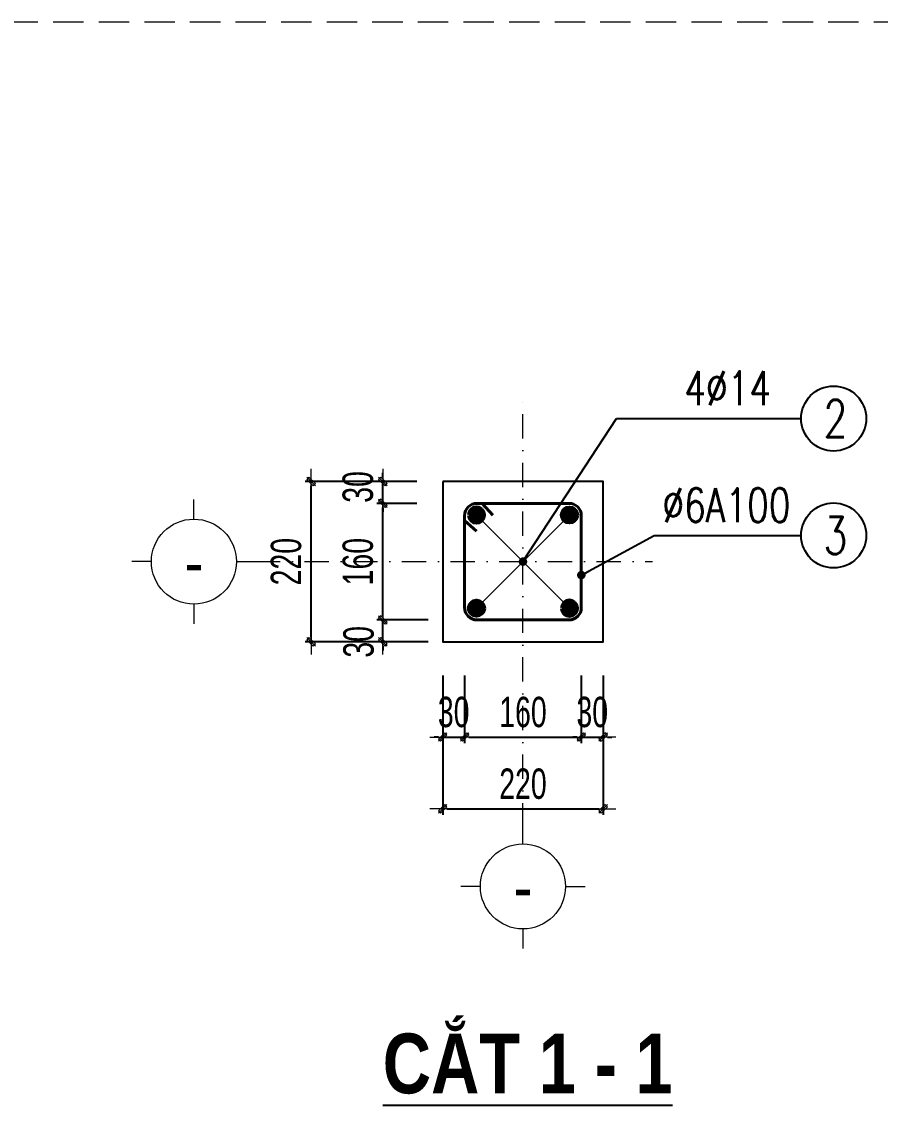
# Model space of a CAD drawing. Header units: millimetres. Extents: x -182770 to 489476, y -561170 to -280028.
# Drawn here: x -35704 to -32173, y -523423 to -518963 of the extents above; entities that cross this region are included whole.
import ezdxf
from ezdxf.enums import TextEntityAlignment as Align

# ---------------------------------------------------------------- set-up
doc = ezdxf.new("R2010")
doc.units = ezdxf.units.MM
doc.header["$MEASUREMENT"] = 0
doc.header["$PDMODE"] = 32
doc.linetypes.add('DASHDOT', pattern=[1, 0.5, -0.25, 0, -0.25])
doc.linetypes.add('HIDDEN', pattern=[0.375, 0.25, -0.125])
doc.layers.get('Defpoints').update_dxf_attribs({"color": 1})
for name, color, linetype, lineweight in [('LC Dim', 8, 'Continuous', 18), ('LC ISO', 153, 'Continuous', 13), ('LC MANH DUT', 35, 'HIDDEN', 5), ('LC Net dam2', 6, 'Continuous', 40), ('LC Net dam3', 1, 'Continuous', 60), ('LC Net manh', 133, 'Continuous', 5), ('LC Net thay', 63, 'Continuous', 25), ('LC Net truc', 79, 'DASHDOT', 13), ('LC Text1', 3, 'Continuous', 20), ('LC Text2', 7, 'Continuous', 25)]:
    doc.layers.add(name, color=color, linetype=linetype, lineweight=lineweight)
doc.styles.add('HOATBIF', font='hoatbif.shx', dxfattribs={"width": 0.7})
doc.styles.add('LC 1', font='VHAVANB.TTF')
doc.styles.add('LC 3', font='vnsimli.shx', dxfattribs={"width": 0.75})
doc.styles.add('LC3', font='VHARIALB.TTF', dxfattribs={"width": 0.8})
doc.dimstyles.new('1-100(1-50)', dxfattribs={"dimscale": 50, "dimtxt": 2.5, "dimasz": 0.35, "dimexe": 0.5, "dimexo": 0, "dimgap": 0.8, "dimtad": 1, "dimdec": 0, "dimzin": 0, "dimdsep": 46, "dimtxsty": 'HOATBIF', "dimblk1": 'DOT', "dimblk2": 'DOT', "dimsah": 1, "dimcen": -1, "dimdle": 1, "dimclrd": 256, "dimclre": 256, "dimclrt": 4, "dimadec": 3, "dimazin": 2, "dimtfac": 0.3333333333333333, "dimtdec": 0, "dimtix": 1, "dimtmove": 2, "dimatfit": 3, "dimldrblk": 'DOT', "dimfxl": 1, "dimtvp": 0.8333333333333334, "dimtolj": 1, "dimtzin": 0, "dimarcsym": 0})

# ---------------------------------------------------------------- blocks, each defined once
blk = doc.blocks.new('theptron1')
at = {"layer": 'LC Net dam3'}
for p, q in [((-0.5, 0), (0.5, 0)), ((-0.3535533905960619, 0.353553390592424), (0.3535533905960619, -0.353553390592424)), ((0.3535533905960619, 0.353553390592424), (-0.3535533905960619, -0.353553390592424)), ((0, 0.5), (0, -0.5))]:
    blk.add_line(p, q, dxfattribs=at)
blk.add_circle((0, 0), 0.4999999999978782, dxfattribs=at)
blk = doc.blocks.new('DOT')
at = {"layer": 'LC Dim'}
blk.add_line((-3, 0), (3, 0), dxfattribs=at)
at = {"layer": 'LC Dim', "color": 4}
blk.add_line((-1, -1), (1, 1), dxfattribs=at)
blk.add_lwpolyline([(0.5, 1), (-1, -0.5), (-0.5, -1), (1, 0.5)], close=True, dxfattribs=at)
blk = doc.blocks.new('*D634')
at = {"layer": 'Defpoints', "color": 0, "ltscale": 2, "transparency": 16777216}
for p in [(-33972.52747383183, -521653.7188469188), (-33882.52747383183, -521653.7188469188), (-33882.52747383183, -521907.2249321207)]:
    blk.add_point(p, dxfattribs=at)
at = {"layer": 'LC Dim', "lineweight": -2, "ltscale": 2, "transparency": 16777216}
for p, q in [((-33972.52747383183, -521653.7188469188), (-33972.52747383183, -521932.2249321207)), ((-33882.52747383183, -521653.7188469188), (-33882.52747383183, -521932.2249321207)), ((-33990.02747383183, -521907.2249321207), (-34007.52747383183, -521907.2249321207)), ((-33972.52747383183, -521907.2249321207), (-33882.52747383183, -521907.2249321207)), ((-33865.02747383183, -521907.2249321207), (-33847.52747383183, -521907.2249321207))]:
    blk.add_line(p, q, dxfattribs=at)
at = {"layer": 'LC Dim', "lineweight": -2, "ltscale": 2, "transparency": 16777216, "xscale": 17.5, "yscale": 17.5, "zscale": 17.5}
blk.add_blockref('DOT', (-33972.52747383183, -521907.2249321207), dxfattribs=at)
at = {"layer": 'LC Dim', "lineweight": -2, "ltscale": 2, "transparency": 16777216, "xscale": 17.5, "yscale": 17.5, "zscale": 17.5, "rotation": 180}
blk.add_blockref('DOT', (-33882.52747383183, -521907.2249321207), dxfattribs=at)
at = {"layer": 'LC Dim', "color": 4, "ltscale": 2, "transparency": 16777216, "insert": (-33927.52747383183, -521804.7249321207), "char_height": 125, "attachment_point": 5, "style": 'HOATBIF'}
blk.add_mtext('\\A1;30', dxfattribs=at)
blk = doc.blocks.new('_Dot')
at = {"color": 0, "linetype": 'ByBlock', "lineweight": -2}
blk.add_line((-0.5, 0), (-1, 0), dxfattribs=at)
at = {"color": 0, "linetype": 'ByBlock', "const_width": 0.5}
blk.add_lwpolyline([(-0.25, 0, 1), (0.25, 0, 1)], format="xyb", close=True, dxfattribs=at)
blk = doc.blocks.new('*D635')
at = {"layer": 'Defpoints', "color": 0, "ltscale": 2, "transparency": 16777216}
for p in [(-33882.52747383183, -521653.7188469188), (-33402.52747383183, -521653.7188469188), (-33402.52747383183, -521907.2249321207)]:
    blk.add_point(p, dxfattribs=at)
at = {"layer": 'LC Dim', "lineweight": -2, "ltscale": 2, "transparency": 16777216}
for p, q in [((-33882.52747383183, -521653.7188469188), (-33882.52747383183, -521932.2249321207)), ((-33402.52747383183, -521653.7188469188), (-33402.52747383183, -521932.2249321207)), ((-33865.02747383183, -521907.2249321207), (-33420.02747383183, -521907.2249321207))]:
    blk.add_line(p, q, dxfattribs=at)
at = {"layer": 'LC Dim', "lineweight": -2, "ltscale": 2, "transparency": 16777216, "xscale": 17.5, "yscale": 17.5, "zscale": 17.5, "rotation": 180}
blk.add_blockref('DOT', (-33882.52747383183, -521907.2249321207), dxfattribs=at)
at = {"layer": 'LC Dim', "lineweight": -2, "ltscale": 2, "transparency": 16777216, "xscale": 17.5, "yscale": 17.5, "zscale": 17.5}
blk.add_blockref('DOT', (-33402.52747383183, -521907.2249321207), dxfattribs=at)
at = {"layer": 'LC Dim', "color": 4, "ltscale": 2, "transparency": 16777216, "insert": (-33642.52747383183, -521804.7249321207), "char_height": 125, "attachment_point": 5, "style": 'HOATBIF'}
blk.add_mtext('\\A1;160', dxfattribs=at)
blk = doc.blocks.new('*D636')
at = {"layer": 'Defpoints', "color": 0, "ltscale": 2, "transparency": 16777216}
for p in [(-33402.52747383183, -521653.7188469188), (-33312.52747383183, -521653.7188469188), (-33312.52747383183, -521907.2249321207)]:
    blk.add_point(p, dxfattribs=at)
at = {"layer": 'LC Dim', "lineweight": -2, "ltscale": 2, "transparency": 16777216}
for p, q in [((-33402.52747383183, -521653.7188469188), (-33402.52747383183, -521932.2249321207)), ((-33312.52747383183, -521653.7188469188), (-33312.52747383183, -521932.2249321207)), ((-33420.02747383183, -521907.2249321207), (-33437.52747383183, -521907.2249321207)), ((-33402.52747383183, -521907.2249321207), (-33312.52747383183, -521907.2249321207)), ((-33295.02747383183, -521907.2249321207), (-33277.52747383183, -521907.2249321207))]:
    blk.add_line(p, q, dxfattribs=at)
at = {"layer": 'LC Dim', "lineweight": -2, "ltscale": 2, "transparency": 16777216, "xscale": 17.5, "yscale": 17.5, "zscale": 17.5}
blk.add_blockref('DOT', (-33402.52747383183, -521907.2249321207), dxfattribs=at)
at = {"layer": 'LC Dim', "lineweight": -2, "ltscale": 2, "transparency": 16777216, "xscale": 17.5, "yscale": 17.5, "zscale": 17.5, "rotation": 180}
blk.add_blockref('DOT', (-33312.52747383183, -521907.2249321207), dxfattribs=at)
at = {"layer": 'LC Dim', "color": 4, "ltscale": 2, "transparency": 16777216, "insert": (-33357.52747383183, -521804.7249321207), "char_height": 125, "attachment_point": 5, "style": 'HOATBIF'}
blk.add_mtext('\\A1;30', dxfattribs=at)
blk = doc.blocks.new('*D637')
at = {"layer": 'Defpoints', "color": 0, "ltscale": 2, "transparency": 16777216}
for p in [(-33972.52747383183, -521653.7188469188), (-33312.52747383183, -521653.7188469188), (-33312.52747383183, -522202.4576939229)]:
    blk.add_point(p, dxfattribs=at)
at = {"layer": 'LC Dim', "lineweight": -2, "ltscale": 2, "transparency": 16777216}
for p, q in [((-33972.52747383183, -521653.7188469188), (-33972.52747383183, -522227.4576939229)), ((-33312.52747383183, -521653.7188469188), (-33312.52747383183, -522227.4576939229)), ((-33955.02747383183, -522202.4576939229), (-33330.02747383183, -522202.4576939229))]:
    blk.add_line(p, q, dxfattribs=at)
at = {"layer": 'LC Dim', "lineweight": -2, "ltscale": 2, "transparency": 16777216, "xscale": 17.5, "yscale": 17.5, "zscale": 17.5, "rotation": 180}
blk.add_blockref('DOT', (-33972.52747383183, -522202.4576939229), dxfattribs=at)
at = {"layer": 'LC Dim', "lineweight": -2, "ltscale": 2, "transparency": 16777216, "xscale": 17.5, "yscale": 17.5, "zscale": 17.5}
blk.add_blockref('DOT', (-33312.52747383183, -522202.4576939229), dxfattribs=at)
at = {"layer": 'LC Dim', "color": 4, "ltscale": 2, "transparency": 16777216, "insert": (-33642.52747383183, -522099.9576939229), "char_height": 125, "attachment_point": 5, "style": 'HOATBIF'}
blk.add_mtext('\\A1;220', dxfattribs=at)
blk = doc.blocks.new('*D638')
at = {"layer": 'Defpoints', "color": 0, "ltscale": 2, "transparency": 16777216}
for p in [(-34218.66571160957, -521425.2622809343), (-34032.74905391858, -521425.2622809343), (-34032.74905391881, -521515.2622809343)]:
    blk.add_point(p, dxfattribs=at)
at = {"layer": 'LC Dim', "lineweight": -2, "ltscale": 2, "transparency": 16777216}
for p, q in [((-34218.66571160957, -521407.7622809343), (-34218.66571160957, -521390.2622809343)), ((-34032.74905391858, -521425.2622809343), (-34243.66571160957, -521425.2622809343)), ((-34218.66571160957, -521515.2622809343), (-34218.66571160957, -521425.2622809343)), ((-34032.74905391881, -521515.2622809343), (-34243.66571160957, -521515.2622809343)), ((-34218.66571160957, -521532.7622809343), (-34218.66571160957, -521550.2622809343))]:
    blk.add_line(p, q, dxfattribs=at)
at = {"layer": 'LC Dim', "lineweight": -2, "ltscale": 2, "transparency": 16777216, "xscale": 17.5, "yscale": 17.5, "zscale": 17.5}
for p, rotation in [((-34218.66571160957, -521425.2622809343), 270), ((-34218.66571160957, -521515.2622809343), 90)]:
    blk.add_blockref('DOT', p, dxfattribs=dict(at, rotation=rotation))
at = {"layer": 'LC Dim', "color": 4, "ltscale": 2, "transparency": 16777216, "insert": (-34318.21297362568, -521515.2622809341), "char_height": 125, "attachment_point": 5, "rotation": 90, "style": 'HOATBIF'}
blk.add_mtext('\\A1;30', dxfattribs=at)
blk = doc.blocks.new('*D639')
at = {"layer": 'Defpoints', "color": 0, "ltscale": 2, "transparency": 16777216}
for p in [(-34218.66571160939, -520945.2622809343), (-34078.74929670797, -520945.2622809343), (-34078.74929670797, -521425.2622809343)]:
    blk.add_point(p, dxfattribs=at)
at = {"layer": 'LC Dim', "lineweight": -2, "ltscale": 2, "transparency": 16777216}
for p, q in [((-34078.74929670797, -520945.2622809343), (-34243.66571160939, -520945.2622809343)), ((-34218.66571160939, -521407.7622809343), (-34218.66571160939, -520962.7622809343)), ((-34078.74929670797, -521425.2622809343), (-34243.66571160939, -521425.2622809343))]:
    blk.add_line(p, q, dxfattribs=at)
at = {"layer": 'LC Dim', "lineweight": -2, "ltscale": 2, "transparency": 16777216, "xscale": 17.5, "yscale": 17.5, "zscale": 17.5}
for p, rotation in [((-34218.66571160939, -520945.2622809343), 90), ((-34218.66571160939, -521425.2622809343), 270)]:
    blk.add_blockref('DOT', p, dxfattribs=dict(at, rotation=rotation))
at = {"layer": 'LC Dim', "color": 4, "ltscale": 2, "transparency": 16777216, "insert": (-34321.16571160953, -521185.2622809342), "char_height": 125, "attachment_point": 5, "rotation": 90, "style": 'HOATBIF'}
blk.add_mtext('\\A1;160', dxfattribs=at)
blk = doc.blocks.new('*D640')
at = {"layer": 'Defpoints', "color": 0, "ltscale": 2, "transparency": 16777216}
for p in [(-34513.89847341191, -520855.2622809343), (-34078.74929670797, -520855.2622809343), (-34078.74929670797, -521515.2622809343)]:
    blk.add_point(p, dxfattribs=at)
at = {"layer": 'LC Dim', "lineweight": -2, "ltscale": 2, "transparency": 16777216}
for p, q in [((-34078.74929670797, -520855.2622809343), (-34538.89847341191, -520855.2622809343)), ((-34513.89847341191, -521497.7622809343), (-34513.89847341191, -520872.7622809343)), ((-34078.74929670797, -521515.2622809343), (-34538.89847341191, -521515.2622809343))]:
    blk.add_line(p, q, dxfattribs=at)
at = {"layer": 'LC Dim', "lineweight": -2, "ltscale": 2, "transparency": 16777216, "xscale": 17.5, "yscale": 17.5, "zscale": 17.5}
for p, rotation in [((-34513.89847341191, -520855.2622809343), 90), ((-34513.89847341191, -521515.2622809343), 270)]:
    blk.add_blockref('DOT', p, dxfattribs=dict(at, rotation=rotation))
at = {"layer": 'LC Dim', "color": 4, "ltscale": 2, "transparency": 16777216, "insert": (-34616.39847341205, -521185.2622809342), "char_height": 125, "attachment_point": 5, "rotation": 90, "style": 'HOATBIF'}
blk.add_mtext('\\A1;220', dxfattribs=at)
blk = doc.blocks.new('TTRUC')
at = {"layer": 'LC ISO'}
for p, q in [((0, 6.94551799677526), (0, 10.13175513561828)), ((-6.94551799677526, 0), (-10.13175513561828, 0)), ((6.94551799677526, 0), (10.13175513561828, 0)), ((0, -6.94551799677526), (0, -10.13175513561828))]:
    blk.add_line(p, q, dxfattribs=at)
at = {"layer": 'LC Net manh'}
blk.add_circle((0, 0), 6.94551799677526, dxfattribs=at)
blk = doc.blocks.new('TIEUDE1')
at = {"layer": 'LC Text2', "color": 7, "style": 'LC 1'}
blk.add_attdef('TIªU§Ò', text='', height=5, dxfattribs=at).set_placement((0, 0), align=Align.BOTTOM_CENTER)
blk.add_attdef('TL', text='', height=3, dxfattribs=at).set_placement((0, -2), align=Align.TOP_CENTER)
blk = doc.blocks.new('*D579')
at = {"layer": 'Defpoints', "color": 0, "ltscale": 2, "transparency": 16777216}
for p in [(-34218.66571160928, -520855.2622809343), (-34078.74929670797, -520855.2622809343), (-34078.74929670797, -520945.2622809343)]:
    blk.add_point(p, dxfattribs=at)
at = {"layer": 'LC Dim', "lineweight": -2, "ltscale": 2, "transparency": 16777216}
for p, q in [((-34218.66571160928, -520837.7622809343), (-34218.66571160928, -520820.2622809343)), ((-34078.74929670797, -520855.2622809343), (-34243.66571160928, -520855.2622809343)), ((-34218.66571160928, -520945.2622809343), (-34218.66571160928, -520855.2622809343)), ((-34078.74929670797, -520945.2622809343), (-34243.66571160928, -520945.2622809343)), ((-34218.66571160928, -520962.7622809343), (-34218.66571160928, -520980.2622809343))]:
    blk.add_line(p, q, dxfattribs=at)
at = {"layer": 'LC Dim', "lineweight": -2, "ltscale": 2, "transparency": 16777216, "xscale": 17.5, "yscale": 17.5, "zscale": 17.5}
for p, rotation in [((-34218.66571160928, -520855.2622809343), 270), ((-34218.66571160928, -520945.2622809343), 90)]:
    blk.add_blockref('DOT', p, dxfattribs=dict(at, rotation=rotation))
at = {"layer": 'LC Dim', "color": 4, "ltscale": 2, "transparency": 16777216, "insert": (-34321.16571160936, -520877.8509868568), "char_height": 125, "attachment_point": 5, "rotation": 90, "style": 'HOATBIF'}
blk.add_mtext('\\A1;30', dxfattribs=at)

msp = doc.modelspace()

# ---------------------------------------------------------------- linework, layer by layer
at = {"layer": 'LC Dim', "ltscale": 2}
for p, q in [((-33833.65780347916, -520993.3525890434), (-33453.55541193293, -521374.234342833)), ((-33833.65780347613, -521377.1719728241), (-33450.61778194181, -520994.1319512858))]:
    msp.add_line(p, q, dxfattribs=at)
at = {"layer": 'LC MANH DUT', "ltscale": 500}
msp.add_line((-49449.58092315066, -518962.9047836387), (-31074.56845511061, -518962.9047836387), dxfattribs=at)
at = {"layer": 'LC Net dam2'}
for p, q in [((-33809.81043974524, -520945.2622809341), (-33766.74836123553, -520993.566039658)), ((-33882.52747383183, -521016.5051629937), (-33833.4443528641, -521060.2620312872))]:
    msp.add_line(p, q, dxfattribs=at)
msp.add_lwpolyline([(-33882.52747383183, -520996.2902190351), (-33882.52747383183, -521374.2343428329, 0.414213562373095), (-33831.49953573062, -521425.2622809341), (-33453.5554119328, -521425.2622809341, 0.414213562373095), (-33402.52747383183, -521374.2343428329), (-33402.52747383183, -520996.2902190351, 0.414213562373095), (-33453.5554119328, -520945.2622809341), (-33831.49953573062, -520945.2622809341, 0.414213562373095)], format="xyb", close=True, dxfattribs=at)
at = {"layer": 'LC Net thay', "linetype": 'Continuous', "ltscale": 1000}
msp.add_lwpolyline([(-33972.52747383183, -520855.2622809341), (-33972.52747383183, -521515.2622809341), (-33312.52747383183, -521515.2622809341), (-33312.52747383183, -520855.2622809341)], close=True, dxfattribs=at)
at = {"layer": 'LC Net truc', "ltscale": 200}
for p, q in [((-33642.52747383183, -522279.1660150411), (-33642.52747383183, -520506.0313947721)), ((-34740.5962873104, -521185.2622809341), (-33110.29627059637, -521185.2622809341))]:
    msp.add_line(p, q, dxfattribs=at)
at = {"layer": 'LC Text2', "ltscale": 100}
for centre in [(-32364.75190606275, -520596.2435027809), (-32364.75190606275, -521077.5222387459)]:
    msp.add_circle(centre, 133.765917908898, dxfattribs=at)

# ---------------------------------------------------------------- block references
at = {"layer": 'LC Dim', "yscale": 60.00000000069849}
for p, xscale, zscale in [((-33833.65780347916, -520993.3525890434), -60.00000000069849, 60.00000000064909), ((-33451.39714418426, -520993.3525890434), 60.00000000069849, 60.00000000069849)]:
    msp.add_blockref('theptron1', p, dxfattribs=dict(at, xscale=xscale, zscale=zscale))
for p, xscale, zscale, rotation in [((-33833.65780347613, -521377.1719728241), 60.00000000069849, 60.00000000069849, 180.0000000004822), ((-33451.39714418123, -521377.1719728215), -60.00000000069849, 60.00000000064909, 180)]:
    msp.add_blockref('theptron1', p, dxfattribs=dict(at, xscale=xscale, zscale=zscale, rotation=rotation))
at = {"layer": 'LC ISO', "xscale": 25.19610424696835, "yscale": 25.19610424696835, "zscale": 25.19610424696835}
for p in [(-34995.87704591213, -521185.2622809341), (-33642.52747383159, -522521.846517375)]:
    msp.add_blockref('TTRUC', p, dxfattribs=at)
at = {"layer": 'LC Text2'}
ref = msp.add_blockref('TIEUDE1', (-33617.17332198382, -523447.4664863353), dxfattribs=dict(at, xscale=-50.00000000009664, yscale=50.00000000009664, zscale=50.00000000009664))
ref.add_attrib('TIªU§Ò', '%%Uc¾t 1 - 1', dxfattribs={"color": 7, "height": 246.220730126512, "style": 'LC3', "width": 0.8}).set_placement((-33623.08530677301, -523447.4664863353), align=Align.BOTTOM_CENTER)

# ---------------------------------------------------------------- texts
at = {"layer": 'LC Text1', "ltscale": 0.2, "style": 'LC 1', "width": 0.9}
for p in [(-34995.87704591213, -521345.7624035129), (-33642.52747383159, -522682.3466399538)]:
    msp.add_text('-', height=197.2853535353064, dxfattribs=at).set_placement(p, align=Align.BOTTOM_CENTER)
at = {"layer": 'LC Text2', "linetype": 'ByBlock', "style": 'LC 3', "width": 0.75}
for s, p in [('4%%C14', (-32979.12399136838, -520540.8119499102)), ('%%C6A100', (-33068.87519353912, -521022.0906858754))]:
    msp.add_text(s, height=138.8888921383897, dxfattribs=at).set_placement(p)
at = {"layer": 'LC Text2', "ltscale": 100, "style": 'LC 3', "width": 0.75}
for s, p in [('2', (-32357.20331119308, -520596.2435027809)), ('3', (-32357.20331119308, -521077.5222387459))]:
    msp.add_text(s, height=152.7777813522287, dxfattribs=at).set_placement(p, align=Align.MIDDLE_CENTER)

# ---------------------------------------------------------------- dimensions: what is measured, and where the dimension line sits
at = {"layer": 'LC Dim', "ltscale": 2}
for base, p1, p2, picture, middle in [((-34218.66571160928, -520855.2622809343), (-34078.74929670796, -520945.2622809341), (-34078.74929670796, -520855.2622809341), '*D579', (-34321.16571160936, -520877.8509868568)), ((-34218.66571160957, -521425.2622809343), (-34032.7490539188, -521515.2622809341), (-34032.74905391857, -521425.2622809341), '*D638', (-34318.21297362568, -521515.2622809341))]:
    dim = msp.add_linear_dim(base=base, p1=p1, p2=p2, angle=90, dimstyle='1-100(1-50)', override={"dimlfac": 0.3333333333333333}, dxfattribs=at)
    dim.commit()
    dim.dimension.update_dxf_attribs({"geometry": picture, "text_midpoint": middle, "dimtype": 160})
for base, p1, p2, picture, middle in [((-34513.89847341191, -520855.2622809343), (-34078.74929670796, -521515.2622809341), (-34078.74929670796, -520855.2622809341), '*D640', (-34616.39847341205, -521185.2622809342)), ((-34218.66571160939, -520945.2622809343), (-34078.74929670796, -521425.2622809341), (-34078.74929670796, -520945.2622809341), '*D639', (-34321.16571160953, -521185.2622809342))]:
    dim = msp.add_linear_dim(base=base, p1=p1, p2=p2, angle=90, dimstyle='1-100(1-50)', override={"dimlfac": 0.3333333333333333}, dxfattribs=at)
    dim.commit()
    dim.dimension.update_dxf_attribs({"geometry": picture, "text_midpoint": middle})
for base, p1, p2, picture, middle in [((-33882.52747383183, -521907.2249321207), (-33972.52747383183, -521653.7188469188), (-33882.52747383183, -521653.7188469188), '*D634', (-33927.52747383183, -521804.7249321207)), ((-33312.52747383183, -522202.4576939229), (-33972.52747383183, -521653.7188469188), (-33312.52747383183, -521653.7188469188), '*D637', (-33642.52747383183, -522099.9576939229)), ((-33402.52747383183, -521907.2249321207), (-33882.52747383183, -521653.7188469188), (-33402.52747383183, -521653.7188469188), '*D635', (-33642.52747383183, -521804.7249321207)), ((-33312.52747383183, -521907.2249321207), (-33402.52747383183, -521653.7188469188), (-33312.52747383183, -521653.7188469188), '*D636', (-33357.52747383183, -521804.7249321207))]:
    dim = msp.add_linear_dim(base=base, p1=p1, p2=p2, dimstyle='1-100(1-50)', override={"dimlfac": 0.3333333333333333}, dxfattribs=at)
    dim.commit()
    dim.dimension.update_dxf_attribs({"geometry": picture, "text_midpoint": middle})

# ---------------------------------------------------------------- leaders
for points in [[(-33642.52747387327, -521185.2622808827), (-33258.0128833496, -520596.2435027809), (-32498.51782397162, -520596.2435027809)], [(-33402.52747383183, -521240.4975117273), (-33102.31328577716, -521077.5222387459), (-32498.51782397162, -521077.5222387459)]]:
    msp.add_leader(points, dimstyle='1-100(1-50)', override={"dimasz": 0.7}, dxfattribs=at)

doc.saveas('drawing.dxf')
